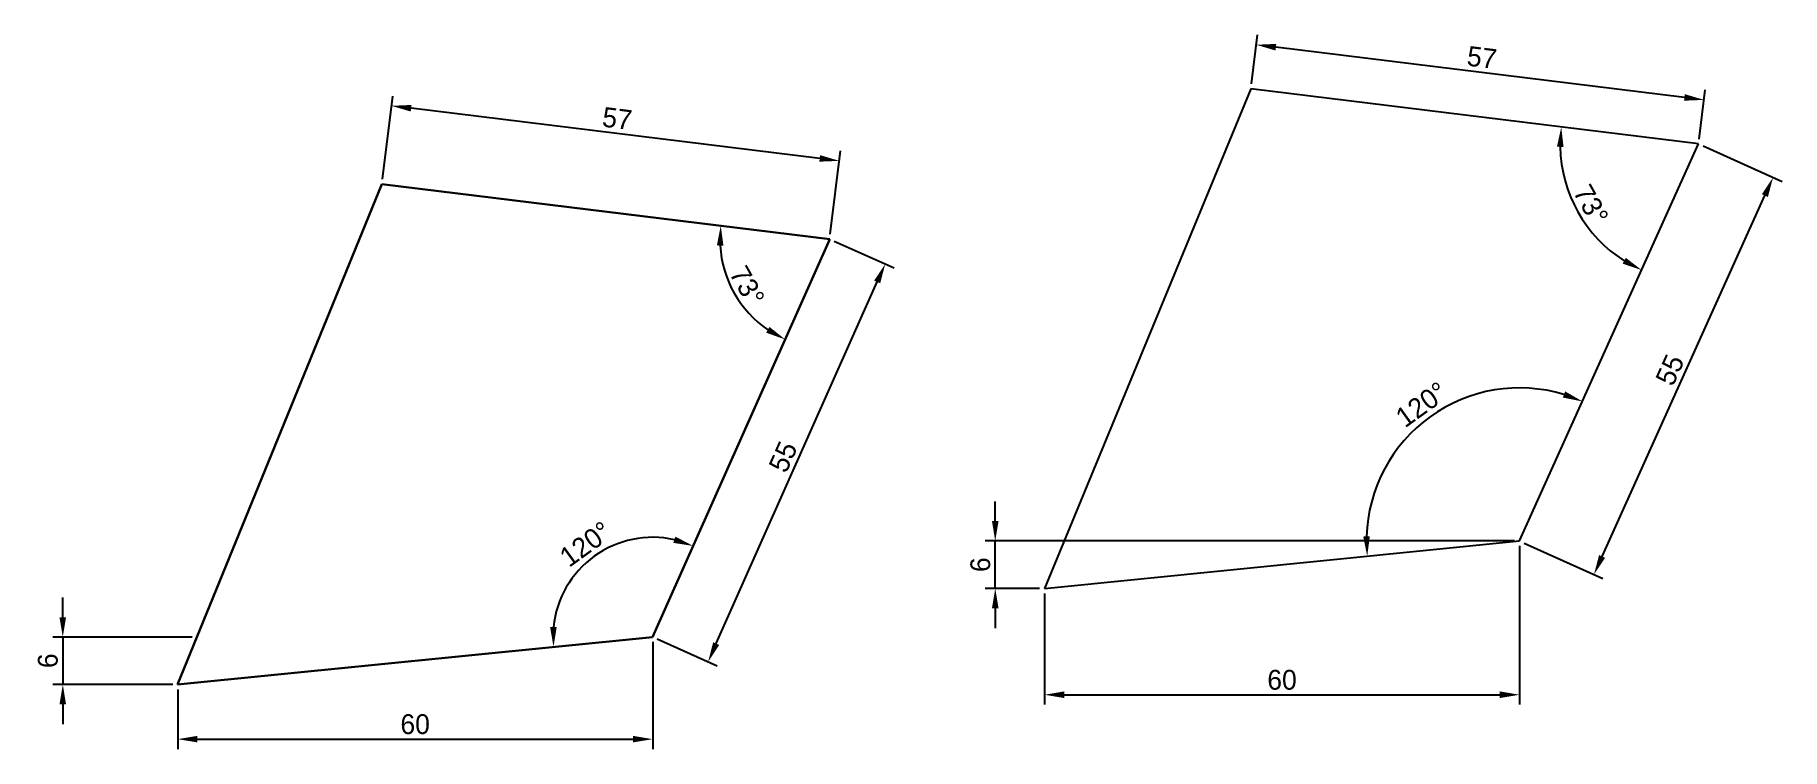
# Model space of a CAD drawing. Header units: millimetres. Extents: x 387 to 607, y 120 to 210.
import ezdxf

# ---------------------------------------------------------------- set-up
doc = ezdxf.new("R2010")
doc.units = ezdxf.units.MM
doc.dimstyles.new('ISO-25', dxfattribs={"dimtxt": 2.5, "dimasz": 2.5, "dimexe": 1.25, "dimexo": 0.625, "dimtad": 1, "dimdsep": 46, "dimtxsty": 'Standard', "dimcen": 2.5, "dimadec": 0, "dimazin": 0, "dimtfac": 1, "dimtmove": 0, "dimatfit": 3, "dimfxl": 1, "dimarcsym": 0})

# ---------------------------------------------------------------- blocks, each defined once
blk = doc.blocks.new('*D1')
at = {"color": 0, "lineweight": -2, "transparency": 16777216}
blk.add_arc((486.96, 184.17), 13.87, 183.3438, 235.6562, dxfattribs=at)
at = {"color": 0, "transparency": 16777216}
for points in [[(472.7, 183.37), (473.53, 183.34), (473.19, 185.86)], [(479.34, 173.08), (478.93, 172.35), (481.32, 171.5)]]:
    blk.add_solid(points, dxfattribs=at)
at = {"layer": 'Defpoints', "color": 0, "transparency": 16777216}
for p in [(430.38, 191.11), (486.96, 184.17), (486.96, 184.17), (473.72, 180.03), (464.59, 133.92)]:
    blk.add_point(p, dxfattribs=at)
at = {"color": 0, "transparency": 16777216, "insert": (476.52, 178.26), "char_height": 2.5, "attachment_point": 5, "rotation": 299.5}
blk.add_mtext('73°', dxfattribs=at)
blk = doc.blocks.new('*D2')
at = {"color": 0, "lineweight": -2, "transparency": 16777216}
for p, q in [((464.59, 133.3), (464.59, 119.77)), ((404.59, 127.3), (404.59, 119.77)), ((407.09, 121.02), (462.09, 121.02))]:
    blk.add_line(p, q, dxfattribs=at)
at = {"color": 0, "transparency": 16777216}
for points in [[(407.09, 121.44), (407.09, 120.61), (404.59, 121.02)], [(462.09, 121.44), (462.09, 120.61), (464.59, 121.02)]]:
    blk.add_solid(points, dxfattribs=at)
at = {"layer": 'Defpoints', "color": 0, "transparency": 16777216}
for p in [(464.59, 133.92), (404.59, 127.92), (464.59, 121.02)]:
    blk.add_point(p, dxfattribs=at)
at = {"color": 0, "transparency": 16777216, "insert": (434.59, 122.9), "char_height": 2.5, "attachment_point": 5}
blk.add_mtext('60', dxfattribs=at)
blk = doc.blocks.new('*D3')
at = {"color": 0, "lineweight": -2, "transparency": 16777216}
for p, q in [((430.46, 191.73), (431.75, 202.24)), ((485.69, 194.36), (434.08, 200.7)), ((487.03, 184.79), (488.32, 195.3))]:
    blk.add_line(p, q, dxfattribs=at)
at = {"color": 0, "transparency": 16777216}
for points in [[(434.13, 201.11), (434.03, 200.28), (431.59, 201)], [(485.74, 194.77), (485.64, 193.95), (488.17, 194.05)]]:
    blk.add_solid(points, dxfattribs=at)
at = {"layer": 'Defpoints', "color": 0, "transparency": 16777216}
for p in [(431.59, 201), (430.38, 191.11), (486.96, 184.17)]:
    blk.add_point(p, dxfattribs=at)
at = {"color": 0, "transparency": 16777216, "insert": (460.11, 199.39), "char_height": 2.5, "attachment_point": 5, "rotation": 353}
blk.add_mtext('57', dxfattribs=at)
blk = doc.blocks.new('*D4')
at = {"color": 0, "lineweight": -2, "transparency": 16777216}
for p, q in [((487.53, 183.91), (495.11, 180.53)), ((472.61, 133.08), (492.95, 178.76)), ((465.16, 133.67), (472.74, 130.29))]:
    blk.add_line(p, q, dxfattribs=at)
at = {"color": 0, "transparency": 16777216}
for points in [[(492.57, 178.93), (493.33, 178.59), (493.97, 181.04)], [(472.23, 133.25), (473, 132.91), (471.6, 130.8)]]:
    blk.add_solid(points, dxfattribs=at)
at = {"layer": 'Defpoints', "color": 0, "transparency": 16777216}
for p in [(486.96, 184.17), (493.97, 181.04), (464.59, 133.92)]:
    blk.add_point(p, dxfattribs=at)
at = {"color": 0, "transparency": 16777216, "insert": (481.07, 156.68), "char_height": 2.5, "attachment_point": 5, "rotation": 66}
blk.add_mtext('55', dxfattribs=at)
blk = doc.blocks.new('*D5')
at = {"color": 0, "lineweight": -2, "transparency": 16777216}
blk.add_arc((464.59, 133.92), 12.59, 77.3943, 174.3163, dxfattribs=at)
at = {"color": 0, "transparency": 16777216}
for points in [[(467.46, 146.6), (467.2, 145.81), (469.71, 145.42)], [(452.47, 135.17), (451.64, 135.17), (452.06, 132.67)]]:
    blk.add_solid(points, dxfattribs=at)
at = {"layer": 'Defpoints', "color": 0, "transparency": 16777216}
for p in [(486.96, 184.17), (461.13, 146.03), (464.59, 133.92), (464.59, 133.92), (404.59, 127.92)]:
    blk.add_point(p, dxfattribs=at)
at = {"color": 0, "transparency": 16777216, "insert": (456.11, 145.65), "char_height": 2.5, "attachment_point": 5, "rotation": 35.8553}
blk.add_mtext('120°', dxfattribs=at)
blk = doc.blocks.new('*D6')
at = {"color": 0, "lineweight": -2, "transparency": 16777216}
for p, q in [((390.08, 136.42), (390.08, 138.92)), ((406.41, 133.92), (388.83, 133.92)), ((390.08, 133.92), (390.08, 127.92)), ((403.96, 127.92), (388.83, 127.92)), ((390.08, 125.42), (390.08, 122.92))]:
    blk.add_line(p, q, dxfattribs=at)
at = {"color": 0, "transparency": 16777216}
for points in [[(389.66, 136.42), (390.49, 136.42), (390.08, 133.92)], [(389.66, 125.42), (390.49, 125.42), (390.08, 127.92)]]:
    blk.add_solid(points, dxfattribs=at)
at = {"layer": 'Defpoints', "color": 0, "transparency": 16777216}
for p in [(407.03, 133.92), (390.08, 127.92), (404.59, 127.92)]:
    blk.add_point(p, dxfattribs=at)
at = {"color": 0, "transparency": 16777216, "insert": (388.2, 130.92), "char_height": 2.5, "attachment_point": 5, "rotation": 90}
blk.add_mtext('6', dxfattribs=at)
blk = doc.blocks.new('*D14')
at = {"color": 0, "lineweight": -2, "transparency": 16777216}
blk.add_arc((574.09, 146.05), 19.33, 73.1264, 178.297, dxfattribs=at)
at = {"color": 0, "transparency": 16777216}
for points in [[(579.85, 164.94), (579.56, 164.16), (582.04, 163.67)], [(555.18, 146.64), (554.35, 146.61), (554.85, 144.13)]]:
    blk.add_solid(points, dxfattribs=at)
at = {"layer": 'Defpoints', "color": 0, "transparency": 16777216}
for p in [(596.71, 196.18), (568.86, 164.66), (574.09, 146.05), (574.09, 146.05), (514.09, 140.05)]:
    blk.add_point(p, dxfattribs=at)
at = {"color": 0, "transparency": 16777216, "insert": (561.71, 163.27), "char_height": 2.5, "attachment_point": 5, "rotation": 35.7117}
blk.add_mtext('120°', dxfattribs=at)
blk = doc.blocks.new('*D15')
at = {"color": 0, "lineweight": -2, "transparency": 16777216}
for p, q in [((574.09, 145.43), (574.09, 125.38)), ((514.09, 139.43), (514.09, 125.38)), ((516.59, 126.63), (571.59, 126.63))]:
    blk.add_line(p, q, dxfattribs=at)
at = {"color": 0, "transparency": 16777216}
for points in [[(516.59, 127.05), (516.59, 126.21), (514.09, 126.63)], [(571.59, 127.05), (571.59, 126.21), (574.09, 126.63)]]:
    blk.add_solid(points, dxfattribs=at)
at = {"layer": 'Defpoints', "color": 0, "transparency": 16777216}
for p in [(574.09, 146.05), (514.09, 140.05), (574.09, 126.63)]:
    blk.add_point(p, dxfattribs=at)
at = {"color": 0, "transparency": 16777216, "insert": (544.09, 128.5), "char_height": 2.5, "attachment_point": 5}
blk.add_mtext('60', dxfattribs=at)
blk = doc.blocks.new('*D16')
at = {"color": 0, "lineweight": -2, "transparency": 16777216}
for p, q in [((507.86, 148.55), (507.86, 151.05)), ((573.47, 146.05), (506.61, 146.05)), ((507.86, 140.05), (507.86, 146.05)), ((513.47, 140.05), (506.61, 140.05)), ((507.86, 137.55), (507.86, 135.05))]:
    blk.add_line(p, q, dxfattribs=at)
at = {"color": 0, "transparency": 16777216}
for points in [[(507.45, 148.55), (508.28, 148.55), (507.86, 146.05)], [(507.45, 137.55), (508.28, 137.55), (507.86, 140.05)]]:
    blk.add_solid(points, dxfattribs=at)
at = {"layer": 'Defpoints', "color": 0, "transparency": 16777216}
for p in [(507.86, 146.05), (574.09, 146.05), (514.09, 140.05)]:
    blk.add_point(p, dxfattribs=at)
at = {"color": 0, "transparency": 16777216, "insert": (505.99, 143.05), "char_height": 2.5, "attachment_point": 5, "rotation": 90}
blk.add_mtext('6', dxfattribs=at)
blk = doc.blocks.new('*D17')
at = {"color": 0, "lineweight": -2, "transparency": 16777216}
blk.add_arc((596.71, 196.18), 17.49, 181.1899, 237.5142, dxfattribs=at)
at = {"color": 0, "transparency": 16777216}
for points in [[(578.82, 195.84), (579.65, 195.8), (579.36, 198.32)], [(587.52, 181.8), (587.12, 181.07), (589.52, 180.25)]]:
    blk.add_solid(points, dxfattribs=at)
at = {"layer": 'Defpoints', "color": 0, "transparency": 16777216}
for p in [(540.14, 203.14), (596.71, 196.18), (596.71, 196.18), (580.01, 191), (574.09, 146.05)]:
    blk.add_point(p, dxfattribs=at)
at = {"color": 0, "transparency": 16777216, "insert": (583.11, 188.53), "char_height": 2.5, "attachment_point": 5, "rotation": 299.352}
blk.add_mtext('73°', dxfattribs=at)
blk = doc.blocks.new('*D18')
at = {"color": 0, "lineweight": -2, "transparency": 16777216}
for p, q in [((540.22, 203.76), (540.98, 209.95)), ((594.92, 202.06), (543.31, 208.4)), ((596.79, 196.8), (597.55, 203))]:
    blk.add_line(p, q, dxfattribs=at)
at = {"color": 0, "transparency": 16777216}
for points in [[(543.36, 208.82), (543.26, 207.99), (540.82, 208.71)], [(594.97, 202.47), (594.87, 201.65), (597.4, 201.75)]]:
    blk.add_solid(points, dxfattribs=at)
at = {"layer": 'Defpoints', "color": 0, "transparency": 16777216}
for p in [(540.82, 208.71), (540.14, 203.14), (596.71, 196.18)]:
    blk.add_point(p, dxfattribs=at)
at = {"color": 0, "transparency": 16777216, "insert": (569.34, 207.09), "char_height": 2.5, "attachment_point": 5, "rotation": 352.9912}
blk.add_mtext('57', dxfattribs=at)
blk = doc.blocks.new('*D19')
at = {"color": 0, "lineweight": -2, "transparency": 16777216}
for p, q in [((597.28, 195.93), (607.25, 191.43)), ((584.52, 144.09), (605.08, 189.66)), ((574.66, 145.79), (584.63, 141.3))]:
    blk.add_line(p, q, dxfattribs=at)
at = {"color": 0, "transparency": 16777216}
for points in [[(604.7, 189.84), (605.46, 189.49), (606.11, 191.94)], [(584.14, 144.26), (584.9, 143.92), (583.49, 141.81)]]:
    blk.add_solid(points, dxfattribs=at)
at = {"layer": 'Defpoints', "color": 0, "transparency": 16777216}
for p in [(596.71, 196.18), (606.11, 191.94), (574.09, 146.05)]:
    blk.add_point(p, dxfattribs=at)
at = {"color": 0, "transparency": 16777216, "insert": (593.09, 167.65), "char_height": 2.5, "attachment_point": 5, "rotation": 65.7128}
blk.add_mtext('55', dxfattribs=at)

msp = doc.modelspace()

# ---------------------------------------------------------------- linework, layer by layer
for p, q in [((540.14, 203.139), (514.092, 140.051)), ((596.714, 196.183), (540.14, 203.139)), ((574.092, 146.051), (596.714, 196.183)), ((514.092, 140.051), (574.092, 146.051))]:
    msp.add_line(p, q)
at = {"lineweight": 30}
for p, q in [((430.381, 191.112), (404.585, 127.92)), ((486.956, 184.165), (430.381, 191.112)), ((464.585, 133.92), (486.956, 184.165)), ((404.585, 127.92), (464.585, 133.92))]:
    msp.add_line(p, q, dxfattribs=at)

# ---------------------------------------------------------------- dimensions: what is measured, and where the dimension line sits
for p1, p2, distance, picture, middle in [((596.714, 196.183), (540.14, 203.139), -5.613, '*D18', (569.341, 207.093)), ((574.092, 146.051), (596.714, 196.183), -10.311, '*D19', (593.092, 167.648))]:
    dim = msp.add_aligned_dim(p1=p1, p2=p2, distance=distance, dimstyle='ISO-25')
    dim.commit()
    dim.dimension.update_dxf_attribs({"geometry": picture, "text_midpoint": middle})
for base, line2, picture, middle in [((580.013, 191.003), ((596.714, 196.183), (540.14, 203.139)), '*D17', (583.107, 188.531)), ((568.856, 164.664), ((514.092, 140.051), (574.092, 146.051)), '*D14', (561.712, 163.273))]:
    dim = msp.add_angular_dim_2l(base=base, line1=((574.092, 146.051), (596.714, 196.183)), line2=line2, dimstyle='ISO-25')
    dim.commit()
    dim.dimension.update_dxf_attribs({"geometry": picture, "text_midpoint": middle})
at = {"color": 4}
for p1, p2, distance, picture, middle in [((486.956, 184.165), (430.381, 191.112), -9.964, '*D3', (460.111, 199.389)), ((464.585, 133.92), (486.956, 184.165), -7.677, '*D4', (481.07, 156.683))]:
    dim = msp.add_aligned_dim(p1=p1, p2=p2, distance=distance, dimstyle='ISO-25', dxfattribs=at)
    dim.commit()
    dim.dimension.update_dxf_attribs({"geometry": picture, "text_midpoint": middle})
for base, line2, picture, middle in [((473.719, 180.034), ((486.956, 184.165), (430.381, 191.112)), '*D1', (476.519, 178.26)), ((461.135, 146.03), ((404.585, 127.92), (464.585, 133.92)), '*D5', (456.111, 145.646))]:
    dim = msp.add_angular_dim_2l(base=base, line1=((464.585, 133.92), (486.956, 184.165)), line2=line2, dimstyle='ISO-25', dxfattribs=at)
    dim.commit()
    dim.dimension.update_dxf_attribs({"geometry": picture, "text_midpoint": middle})
dim = msp.add_linear_dim(base=(507.862, 146.051), p1=(514.092, 140.051), p2=(574.092, 146.051), angle=90, dimstyle='ISO-25')
dim.commit()
dim.dimension.update_dxf_attribs({"geometry": '*D16', "text_midpoint": (505.987, 143.051)})
dim = msp.add_linear_dim(base=(574.092, 126.628), p1=(514.092, 140.051), p2=(574.092, 146.051), dimstyle='ISO-25')
dim.commit()
dim.dimension.update_dxf_attribs({"geometry": '*D15', "text_midpoint": (544.092, 128.503)})
dim = msp.add_linear_dim(base=(390.076, 127.92), p1=(407.034, 133.92), p2=(404.585, 127.92), angle=90, dimstyle='ISO-25', dxfattribs=at)
dim.commit()
dim.dimension.update_dxf_attribs({"geometry": '*D6', "text_midpoint": (388.201, 130.92)})
dim = msp.add_linear_dim(base=(464.585, 121.022), p1=(404.585, 127.92), p2=(464.585, 133.92), dimstyle='ISO-25', dxfattribs=at)
dim.commit()
dim.dimension.update_dxf_attribs({"geometry": '*D2', "text_midpoint": (434.585, 121.022), "dimtype": 160})

doc.saveas('drawing.dxf')
